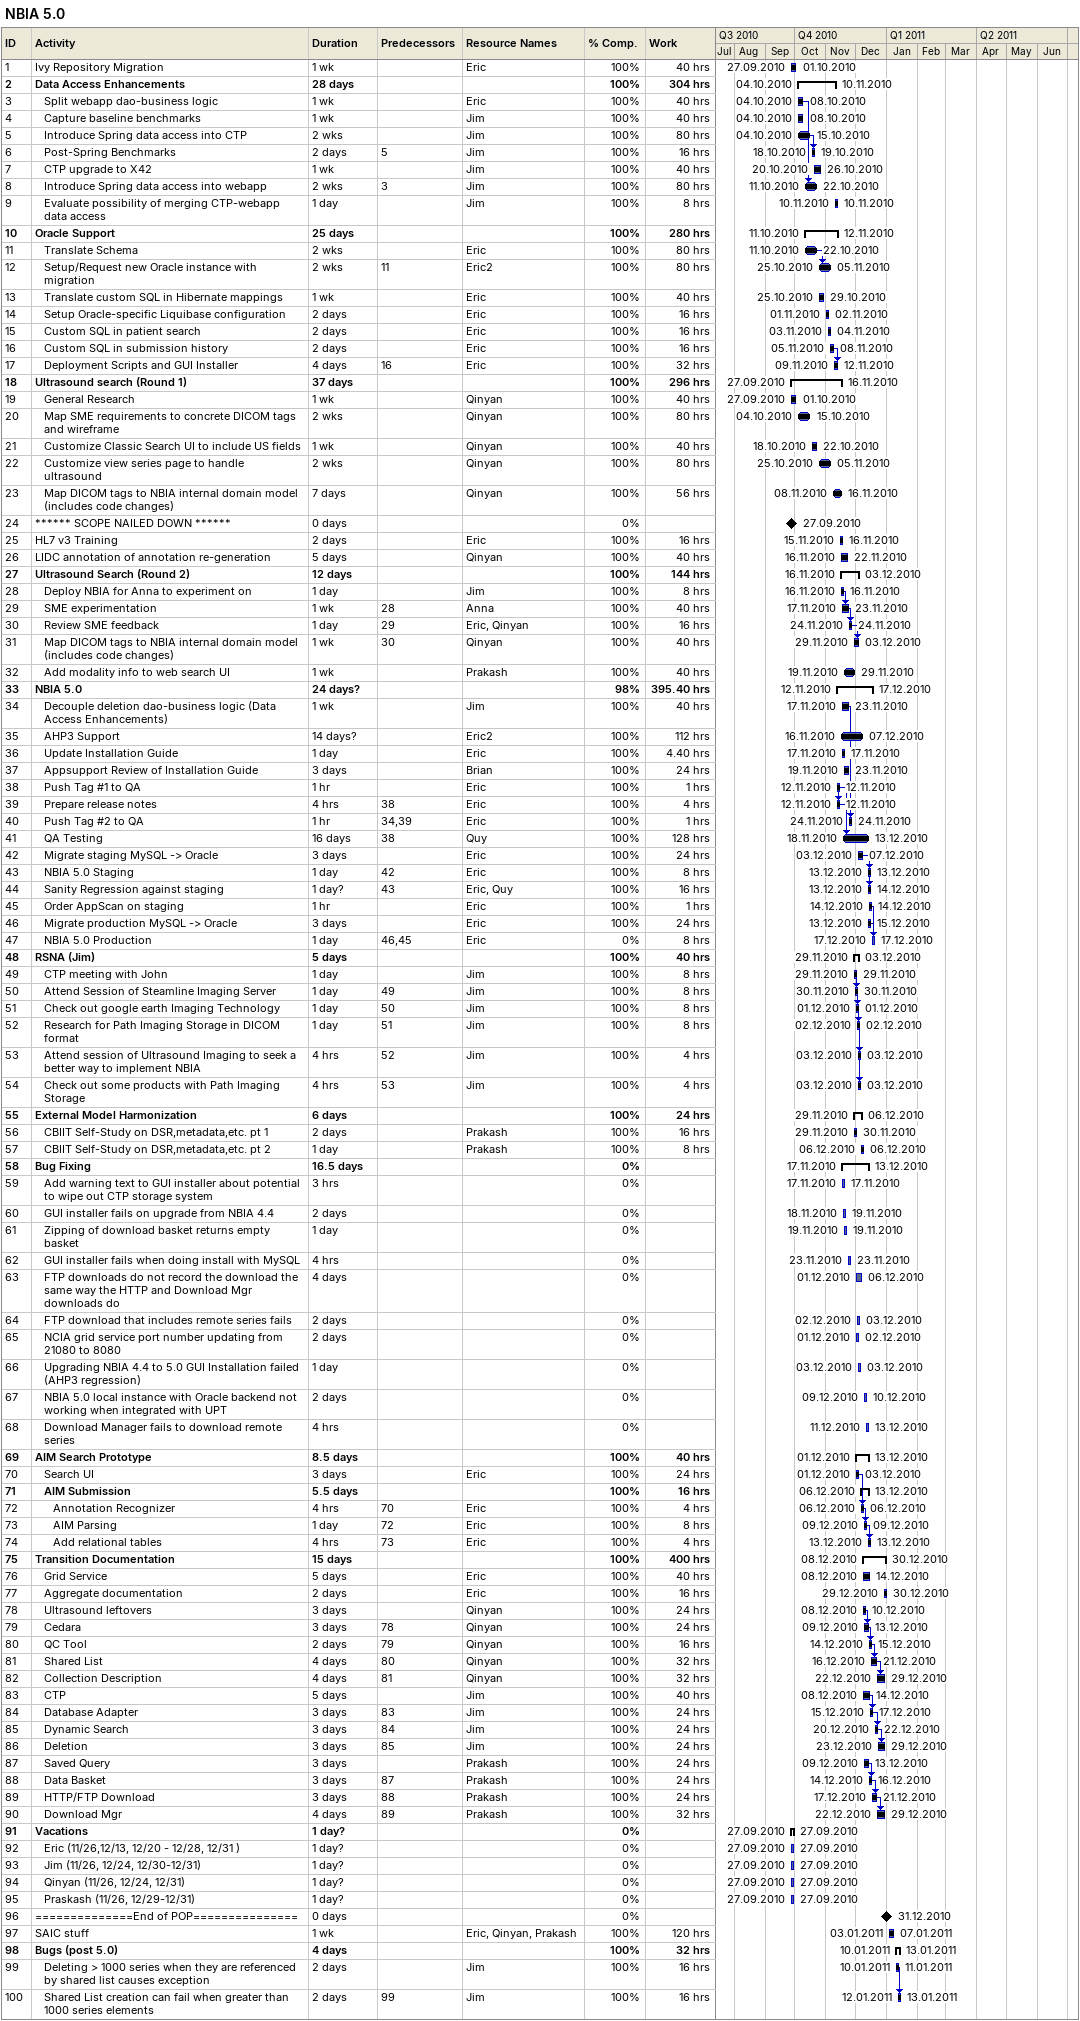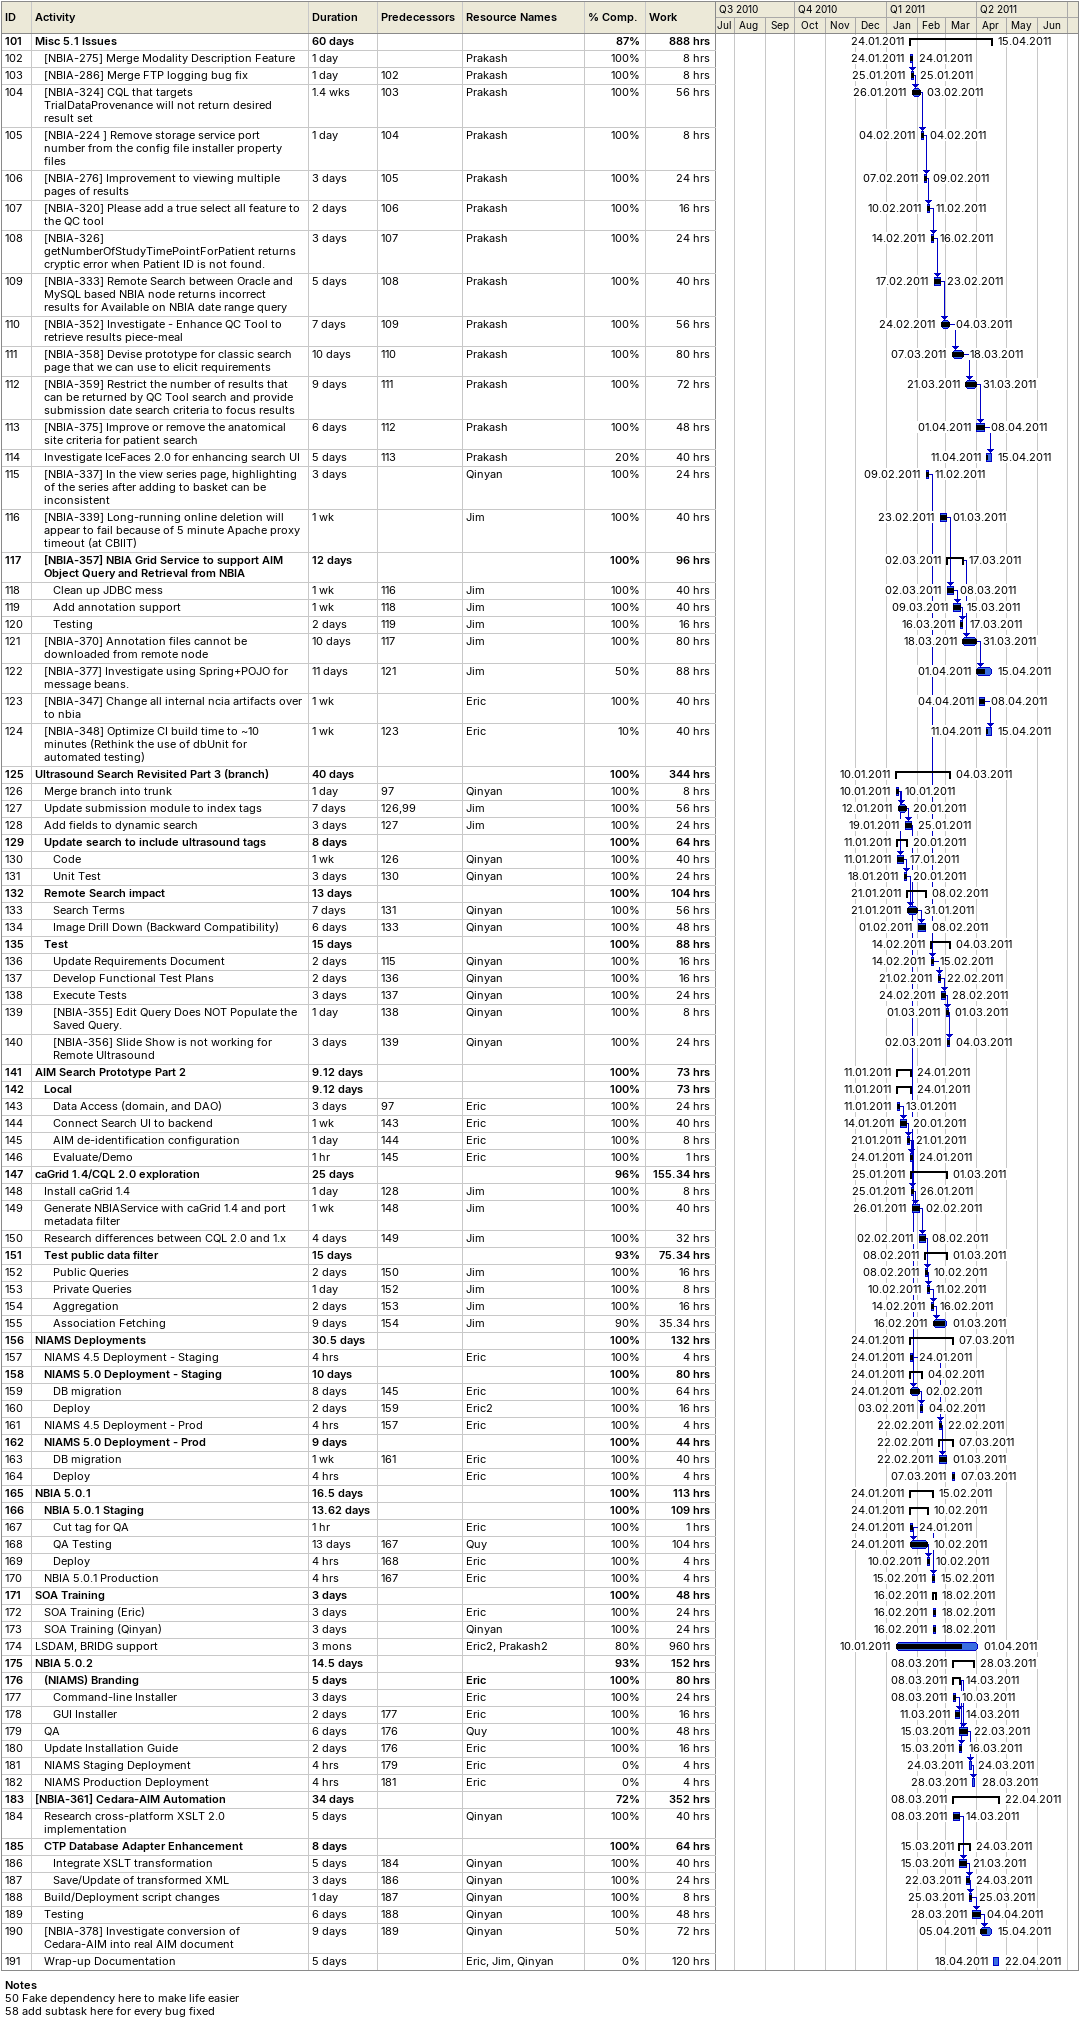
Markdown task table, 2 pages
NBIA 5.0

| ID | Level | Task | Duration | Start | Finish | Predecessors | Resources | % complete | Work (h) |
|---|---|---|---|---|---|---|---|---|---|
| 1 | 1 | Ivy Repository Migration | 1w | 2010-09-27 | 2010-10-01 |  | Eric | 100 | 40 |
| 2 | 1 | **Data Access Enhancements** | 28d | 2010-10-04 | 2010-11-10 |  |  | 100 | 304 |
| 3 | 2 | Split webapp dao-business logic | 1w | 2010-10-04 | 2010-10-08 |  | Eric | 100 | 40 |
| 4 | 2 | Capture baseline benchmarks | 1w | 2010-10-04 | 2010-10-08 |  | Jim | 100 | 40 |
| 5 | 2 | Introduce Spring data access into CTP | 2w | 2010-10-04 | 2010-10-15 |  | Jim | 100 | 80 |
| 6 | 2 | Post-Spring Benchmarks | 2d | 2010-10-18 | 2010-10-19 | 5 | Jim | 100 | 16 |
| 7 | 2 | CTP upgrade to X42 | 1w | 2010-10-20 | 2010-10-26 |  | Jim | 100 | 40 |
| 8 | 2 | Introduce Spring data access into webapp | 2w | 2010-10-11 | 2010-10-22 | 3 | Jim | 100 | 80 |
| 9 | 2 | Evaluate possibility of merging CTP-webapp data access | 1d | 2010-11-10 | 2010-11-10 |  | Jim | 100 | 8 |
| 10 | 1 | **Oracle Support** | 25d | 2010-10-11 | 2010-11-12 |  |  | 100 | 280 |
| 11 | 2 | Translate Schema | 2w | 2010-10-11 | 2010-10-22 |  | Eric | 100 | 80 |
| 12 | 2 | Setup/Request new Oracle instance with migration | 2w | 2010-10-25 | 2010-11-05 | 11 | Eric2 | 100 | 80 |
| 13 | 2 | Translate custom SQL in Hibernate mappings | 1w | 2010-10-25 | 2010-10-29 |  | Eric | 100 | 40 |
| 14 | 2 | Setup Oracle-specific Liquibase configuration | 2d | 2010-11-01 | 2010-11-02 |  | Eric | 100 | 16 |
| 15 | 2 | Custom SQL in patient search | 2d | 2010-11-03 | 2010-11-04 |  | Eric | 100 | 16 |
| 16 | 2 | Custom SQL in submission history | 2d | 2010-11-05 | 2010-11-08 |  | Eric | 100 | 16 |
| 17 | 2 | Deployment Scripts and GUI Installer | 4d | 2010-11-09 | 2010-11-12 | 16 | Eric | 100 | 32 |
| 18 | 1 | **Ultrasound search (Round 1)** | 37d | 2010-09-27 | 2010-11-16 |  |  | 100 | 296 |
| 19 | 2 | General Research | 1w | 2010-09-27 | 2010-10-01 |  | Qinyan | 100 | 40 |
| 20 | 2 | Map SME requirements to concrete DICOM tags and wireframe | 2w | 2010-10-04 | 2010-10-15 |  | Qinyan | 100 | 80 |
| 21 | 2 | Customize Classic Search UI to include US fields | 1w | 2010-10-18 | 2010-10-22 |  | Qinyan | 100 | 40 |
| 22 | 2 | Customize view series page to handle ultrasound | 2w | 2010-10-25 | 2010-11-05 |  | Qinyan | 100 | 80 |
| 23 | 2 | Map DICOM tags to NBIA internal domain model (includes code changes) | 7d | 2010-11-08 | 2010-11-16 |  | Qinyan | 100 | 56 |
| 24 | 1 | ****** SCOPE NAILED DOWN ****** | 0d | 2010-09-27 | 2010-09-27 |  |  | 0 |  |
| 25 | 1 | HL7 v3 Training | 2d | 2010-11-15 | 2010-11-16 |  | Eric | 100 | 16 |
| 26 | 1 | LIDC annotation of annotation re-generation | 5d | 2010-11-16 | 2010-11-22 |  | Qinyan | 100 | 40 |
| 27 | 1 | **Ultrasound Search (Round 2)** | 12d | 2010-11-16 | 2010-12-03 |  |  | 100 | 144 |
| 28 | 2 | Deploy NBIA for Anna to experiment on | 1d | 2010-11-16 | 2010-11-16 |  | Jim | 100 | 8 |
| 29 | 2 | SME experimentation | 1w | 2010-11-17 | 2010-11-23 | 28 | Anna | 100 | 40 |
| 30 | 2 | Review SME feedback | 1d | 2010-11-24 | 2010-11-24 | 29 | Eric, Qinyan | 100 | 16 |
| 31 | 2 | Map DICOM tags to NBIA internal domain model (includes code changes) | 1w | 2010-11-29 | 2010-12-03 | 30 | Qinyan | 100 | 40 |
| 32 | 2 | Add modality info to web search UI | 1w | 2010-11-19 | 2010-11-29 |  | Prakash | 100 | 40 |
| 33 | 1 | **NBIA 5.0** | 24d? | 2010-11-12 | 2010-12-17 |  |  | 98 | 395.40 |
| 34 | 2 | Decouple deletion dao-business logic (Data Access Enhancements) | 1w | 2010-11-17 | 2010-11-23 |  | Jim | 100 | 40 |
| 35 | 2 | AHP3 Support | 14d? | 2010-11-16 | 2010-12-07 |  | Eric2 | 100 | 112 |
| 36 | 2 | Update Installation Guide | 1d | 2010-11-17 | 2010-11-17 |  | Eric | 100 | 4.40 |
| 37 | 2 | Appsupport Review of Installation Guide | 3d | 2010-11-19 | 2010-11-23 |  | Brian | 100 | 24 |
| 38 | 2 | Push Tag #1 to QA | 1h | 2010-11-12 | 2010-11-12 |  | Eric | 100 | 1 |
| 39 | 2 | Prepare release notes | 4h | 2010-11-12 | 2010-11-12 | 38 | Eric | 100 | 4 |
| 40 | 2 | Push Tag #2 to QA | 1h | 2010-11-24 | 2010-11-24 | 34, 39 | Eric | 100 | 1 |
| 41 | 2 | QA Testing | 16d | 2010-11-18 | 2010-12-13 | 38 | Quy | 100 | 128 |
| 42 | 2 | Migrate staging MySQL -> Oracle | 3d | 2010-12-03 | 2010-12-07 |  | Eric | 100 | 24 |
| 43 | 2 | NBIA 5.0 Staging | 1d | 2010-12-13 | 2010-12-13 | 42 | Eric | 100 | 8 |
| 44 | 2 | Sanity Regression against staging | 1d? | 2010-12-13 | 2010-12-14 | 43 | Eric, Quy | 100 | 16 |
| 45 | 2 | Order AppScan on staging | 1h | 2010-12-14 | 2010-12-14 |  | Eric | 100 | 1 |
| 46 | 2 | Migrate production MySQL -> Oracle | 3d | 2010-12-13 | 2010-12-15 |  | Eric | 100 | 24 |
| 47 | 2 | NBIA 5.0 Production | 1d | 2010-12-17 | 2010-12-17 | 46, 45 | Eric | 0 | 8 |
| 48 | 1 | **RSNA (Jim)** | 5d | 2010-11-29 | 2010-12-03 |  |  | 100 | 40 |
| 49 | 2 | CTP meeting with John | 1d | 2010-11-29 | 2010-11-29 |  | Jim | 100 | 8 |
| 50 | 2 | Attend Session of Steamline Imaging Server | 1d | 2010-11-30 | 2010-11-30 | 49 | Jim | 100 | 8 |
| 51 | 2 | Check out google earth Imaging Technology | 1d | 2010-12-01 | 2010-12-01 | 50 | Jim | 100 | 8 |
| 52 | 2 | Research for Path Imaging Storage in DICOM format | 1d | 2010-12-02 | 2010-12-02 | 51 | Jim | 100 | 8 |
| 53 | 2 | Attend session of Ultrasound Imaging to seek a better way to implement NBIA | 4h | 2010-12-03 | 2010-12-03 | 52 | Jim | 100 | 4 |
| 54 | 2 | Check out some products with Path Imaging Storage | 4h | 2010-12-03 | 2010-12-03 | 53 | Jim | 100 | 4 |
| 55 | 1 | **External Model Harmonization** | 6d | 2010-11-29 | 2010-12-06 |  |  | 100 | 24 |
| 56 | 2 | CBIIT Self-Study on DSR,metadata,etc. pt 1 | 2d | 2010-11-29 | 2010-11-30 |  | Prakash | 100 | 16 |
| 57 | 2 | CBIIT Self-Study on DSR,metadata,etc. pt 2 | 1d | 2010-12-06 | 2010-12-06 |  | Prakash | 100 | 8 |
| 58 | 1 | **Bug Fixing** | 16.5d | 2010-11-17 | 2010-12-13 |  |  | 0 |  |
| 59 | 2 | Add warning text to GUI installer about potential to wipe out CTP storage system | 3h | 2010-11-17 | 2010-11-17 |  |  | 0 |  |
| 60 | 2 | GUI installer fails on upgrade from NBIA 4.4 | 2d | 2010-11-18 | 2010-11-19 |  |  | 0 |  |
| 61 | 2 | Zipping of download basket returns empty basket | 1d | 2010-11-19 | 2010-11-19 |  |  | 0 |  |
| 62 | 2 | GUI installer fails when doing install with MySQL | 4h | 2010-11-23 | 2010-11-23 |  |  | 0 |  |
| 63 | 2 | FTP downloads do not record the download the same way the HTTP and Download Mgr downloads do | 4d | 2010-12-01 | 2010-12-06 |  |  | 0 |  |
| 64 | 2 | FTP download that includes remote series fails | 2d | 2010-12-02 | 2010-12-03 |  |  | 0 |  |
| 65 | 2 | NCIA grid service port number updating from 21080 to 8080 | 2d | 2010-12-01 | 2010-12-02 |  |  | 0 |  |
| 66 | 2 | Upgrading NBIA 4.4 to 5.0 GUI Installation failed (AHP3 regression) | 1d | 2010-12-03 | 2010-12-03 |  |  | 0 |  |
| 67 | 2 | NBIA 5.0 local instance with Oracle backend not working when integrated with UPT | 2d | 2010-12-09 | 2010-12-10 |  |  | 0 |  |
| 68 | 2 | Download Manager fails to download remote series | 4h | 2010-12-11 | 2010-12-13 |  |  | 0 |  |
| 69 | 1 | **AIM Search Prototype** | 8.5d | 2010-12-01 | 2010-12-13 |  |  | 100 | 40 |
| 70 | 2 | Search UI | 3d | 2010-12-01 | 2010-12-03 |  | Eric | 100 | 24 |
| 71 | 2 | **AIM Submission** | 5.5d | 2010-12-06 | 2010-12-13 |  |  | 100 | 16 |
| 72 | 3 | Annotation Recognizer | 4h | 2010-12-06 | 2010-12-06 | 70 | Eric | 100 | 4 |
| 73 | 3 | AIM Parsing | 1d | 2010-12-09 | 2010-12-09 | 72 | Eric | 100 | 8 |
| 74 | 3 | Add relational tables | 4h | 2010-12-13 | 2010-12-13 | 73 | Eric | 100 | 4 |
| 75 | 1 | **Transition Documentation** | 15d | 2010-12-08 | 2010-12-30 |  |  | 100 | 400 |
| 76 | 2 | Grid Service | 5d | 2010-12-08 | 2010-12-14 |  | Eric | 100 | 40 |
| 77 | 2 | Aggregate documentation | 2d | 2010-12-29 | 2010-12-30 |  | Eric | 100 | 16 |
| 78 | 2 | Ultrasound leftovers | 3d | 2010-12-08 | 2010-12-10 |  | Qinyan | 100 | 24 |
| 79 | 2 | Cedara | 3d | 2010-12-09 | 2010-12-13 | 78 | Qinyan | 100 | 24 |
| 80 | 2 | QC Tool | 2d | 2010-12-14 | 2010-12-15 | 79 | Qinyan | 100 | 16 |
| 81 | 2 | Shared List | 4d | 2010-12-16 | 2010-12-21 | 80 | Qinyan | 100 | 32 |
| 82 | 2 | Collection Description | 4d | 2010-12-22 | 2010-12-29 | 81 | Qinyan | 100 | 32 |
| 83 | 2 | CTP | 5d | 2010-12-08 | 2010-12-14 |  | Jim | 100 | 40 |
| 84 | 2 | Database Adapter | 3d | 2010-12-15 | 2010-12-17 | 83 | Jim | 100 | 24 |
| 85 | 2 | Dynamic Search | 3d | 2010-12-20 | 2010-12-22 | 84 | Jim | 100 | 24 |
| 86 | 2 | Deletion | 3d | 2010-12-23 | 2010-12-29 | 85 | Jim | 100 | 24 |
| 87 | 2 | Saved Query | 3d | 2010-12-09 | 2010-12-13 |  | Prakash | 100 | 24 |
| 88 | 2 | Data Basket | 3d | 2010-12-14 | 2010-12-16 | 87 | Prakash | 100 | 24 |
| 89 | 2 | HTTP/FTP Download | 3d | 2010-12-17 | 2010-12-21 | 88 | Prakash | 100 | 24 |
| 90 | 2 | Download Mgr | 4d | 2010-12-22 | 2010-12-29 | 89 | Prakash | 100 | 32 |
| 91 | 1 | **Vacations** | 1d? | 2010-09-27 | 2010-09-27 |  |  | 0 |  |
| 92 | 2 | Eric (11/26,12/13, 12/20 - 12/28, 12/31 ) | 1d? | 2010-09-27 | 2010-09-27 |  |  | 0 |  |
| 93 | 2 | Jim (11/26, 12/24, 12/30-12/31) | 1d? | 2010-09-27 | 2010-09-27 |  |  | 0 |  |
| 94 | 2 | Qinyan (11/26, 12/24, 12/31) | 1d? | 2010-09-27 | 2010-09-27 |  |  | 0 |  |
| 95 | 2 | Praskash (11/26, 12/29-12/31) | 1d? | 2010-09-27 | 2010-09-27 |  |  | 0 |  |
| 96 | 1 | ==============End of POP=============== | 0d | 2010-12-31 | 2010-12-31 |  |  | 0 |  |
| 97 | 1 | SAIC stuff | 1w | 2011-01-03 | 2011-01-07 |  | Eric, Qinyan, Prakash | 100 | 120 |
| 98 | 1 | **Bugs (post 5.0)** | 4d | 2011-01-10 | 2011-01-13 |  |  | 100 | 32 |
| 99 | 2 | Deleting > 1000 series when they are referenced by shared list causes exception | 2d | 2011-01-10 | 2011-01-11 |  | Jim | 100 | 16 |
| 100 | 2 | Shared List creation can fail when greater than 1000 series elements | 2d | 2011-01-12 | 2011-01-13 | 99 | Jim | 100 | 16 |
| 101 | 1 | **Misc 5.1 Issues** | 60d | 2011-01-24 | 2011-04-15 |  |  | 87 | 888 |
| 102 | 2 | [NBIA-275] Merge Modality Description Feature | 1d | 2011-01-24 | 2011-01-24 |  | Prakash | 100 | 8 |
| 103 | 2 | [NBIA-286] Merge FTP logging bug fix | 1d | 2011-01-25 | 2011-01-25 | 102 | Prakash | 100 | 8 |
| 104 | 2 | [NBIA-324] CQL that targets TrialDataProvenance will not return desired result set | 1.4w | 2011-01-26 | 2011-02-03 | 103 | Prakash | 100 | 56 |
| 105 | 2 | [NBIA-224 ] Remove storage service port number from the config file installer property files | 1d | 2011-02-04 | 2011-02-04 | 104 | Prakash | 100 | 8 |
| 106 | 2 | [NBIA-276] Improvement to viewing multiple pages of results | 3d | 2011-02-07 | 2011-02-09 | 105 | Prakash | 100 | 24 |
| 107 | 2 | [NBIA-320] Please add a true select all feature to the QC tool | 2d | 2011-02-10 | 2011-02-11 | 106 | Prakash | 100 | 16 |
| 108 | 2 | [NBIA-326] getNumberOfStudyTimePointForPatient returns cryptic error when Patient ID is not found. | 3d | 2011-02-14 | 2011-02-16 | 107 | Prakash | 100 | 24 |
| 109 | 2 | [NBIA-333] Remote Search between Oracle and MySQL based NBIA node returns incorrect results for Available on NBIA date range query | 5d | 2011-02-17 | 2011-02-23 | 108 | Prakash | 100 | 40 |
| 110 | 2 | [NBIA-352] Investigate - Enhance QC Tool to retrieve results piece-meal | 7d | 2011-02-24 | 2011-03-04 | 109 | Prakash | 100 | 56 |
| 111 | 2 | [NBIA-358] Devise prototype for classic search page that we can use to elicit requirements | 10d | 2011-03-07 | 2011-03-18 | 110 | Prakash | 100 | 80 |
| 112 | 2 | [NBIA-359] Restrict the number of results that can be returned by QC Tool search and provide submission date search criteria to focus results | 9d | 2011-03-21 | 2011-03-31 | 111 | Prakash | 100 | 72 |
| 113 | 2 | [NBIA-375] Improve or remove the anatomical site criteria for patient search | 6d | 2011-04-01 | 2011-04-08 | 112 | Prakash | 100 | 48 |
| 114 | 2 | Investigate IceFaces 2.0 for enhancing search UI | 5d | 2011-04-11 | 2011-04-15 | 113 | Prakash | 20 | 40 |
| 115 | 2 | [NBIA-337] In the view series page, highlighting of the series after adding to basket can be inconsistent | 3d | 2011-02-09 | 2011-02-11 |  | Qinyan | 100 | 24 |
| 116 | 2 | [NBIA-339] Long-running online deletion will appear to fail because of 5 minute Apache proxy timeout (at CBIIT) | 1w | 2011-02-23 | 2011-03-01 |  | Jim | 100 | 40 |
| 117 | 2 | **[NBIA-357] NBIA Grid Service to support AIM Object Query and Retrieval from NBIA** | 12d | 2011-03-02 | 2011-03-17 |  |  | 100 | 96 |
| 118 | 3 | Clean up JDBC mess | 1w | 2011-03-02 | 2011-03-08 | 116 | Jim | 100 | 40 |
| 119 | 3 | Add annotation support | 1w | 2011-03-09 | 2011-03-15 | 118 | Jim | 100 | 40 |
| 120 | 3 | Testing | 2d | 2011-03-16 | 2011-03-17 | 119 | Jim | 100 | 16 |
| 121 | 2 | [NBIA-370] Annotation files cannot be downloaded from remote node | 10d | 2011-03-18 | 2011-03-31 | 117 | Jim | 100 | 80 |
| 122 | 2 | [NBIA-377] Investigate using Spring+POJO for message beans. | 11d | 2011-04-01 | 2011-04-15 | 121 | Jim | 50 | 88 |
| 123 | 2 | [NBIA-347] Change all internal ncia artifacts over to nbia | 1w | 2011-04-04 | 2011-04-08 |  | Eric | 100 | 40 |
| 124 | 2 | [NBIA-348] Optimize CI build time to ~10 minutes (Rethink the use of dbUnit for automated testing) | 1w | 2011-04-11 | 2011-04-15 | 123 | Eric | 10 | 40 |
| 125 | 1 | **Ultrasound Search Revisited Part 3 (branch)** | 40d | 2011-01-10 | 2011-03-04 |  |  | 100 | 344 |
| 126 | 2 | Merge branch into trunk | 1d | 2011-01-10 | 2011-01-10 | 97 | Qinyan | 100 | 8 |
| 127 | 2 | Update submission module to index tags | 7d | 2011-01-12 | 2011-01-20 | 126, 99 | Jim | 100 | 56 |
| 128 | 2 | Add fields to dynamic search | 3d | 2011-01-19 | 2011-01-25 | 127 | Jim | 100 | 24 |
| 129 | 2 | **Update search to include ultrasound tags** | 8d | 2011-01-11 | 2011-01-20 |  |  | 100 | 64 |
| 130 | 3 | Code | 1w | 2011-01-11 | 2011-01-17 | 126 | Qinyan | 100 | 40 |
| 131 | 3 | Unit Test | 3d | 2011-01-18 | 2011-01-20 | 130 | Qinyan | 100 | 24 |
| 132 | 2 | **Remote Search impact** | 13d | 2011-01-21 | 2011-02-08 |  |  | 100 | 104 |
| 133 | 3 | Search Terms | 7d | 2011-01-21 | 2011-01-31 | 131 | Qinyan | 100 | 56 |
| 134 | 3 | Image Drill Down (Backward Compatibility) | 6d | 2011-02-01 | 2011-02-08 | 133 | Qinyan | 100 | 48 |
| 135 | 2 | **Test** | 15d | 2011-02-14 | 2011-03-04 |  |  | 100 | 88 |
| 136 | 3 | Update Requirements Document | 2d | 2011-02-14 | 2011-02-15 | 115 | Qinyan | 100 | 16 |
| 137 | 3 | Develop Functional Test Plans | 2d | 2011-02-21 | 2011-02-22 | 136 | Qinyan | 100 | 16 |
| 138 | 3 | Execute Tests | 3d | 2011-02-24 | 2011-02-28 | 137 | Qinyan | 100 | 24 |
| 139 | 3 | [NBIA-355] Edit Query Does NOT Populate the Saved Query. | 1d | 2011-03-01 | 2011-03-01 | 138 | Qinyan | 100 | 8 |
| 140 | 3 | [NBIA-356] Slide Show is not working for Remote Ultrasound | 3d | 2011-03-02 | 2011-03-04 | 139 | Qinyan | 100 | 24 |
| 141 | 1 | **AIM Search Prototype Part 2** | 9.12d | 2011-01-11 | 2011-01-24 |  |  | 100 | 73 |
| 142 | 2 | **Local** | 9.12d | 2011-01-11 | 2011-01-24 |  |  | 100 | 73 |
| 143 | 3 | Data Access (domain, and DAO) | 3d | 2011-01-11 | 2011-01-13 | 97 | Eric | 100 | 24 |
| 144 | 3 | Connect Search UI to backend | 1w | 2011-01-14 | 2011-01-20 | 143 | Eric | 100 | 40 |
| 145 | 3 | AIM de-identification configuration | 1d | 2011-01-21 | 2011-01-21 | 144 | Eric | 100 | 8 |
| 146 | 3 | Evaluate/Demo | 1h | 2011-01-24 | 2011-01-24 | 145 | Eric | 100 | 1 |
| 147 | 1 | **caGrid 1.4/CQL 2.0 exploration** | 25d | 2011-01-25 | 2011-03-01 |  |  | 96 | 155.34 |
| 148 | 2 | Install caGrid 1.4 | 1d | 2011-01-25 | 2011-01-26 | 128 | Jim | 100 | 8 |
| 149 | 2 | Generate NBIAService with caGrid 1.4 and port metadata filter | 1w | 2011-01-26 | 2011-02-02 | 148 | Jim | 100 | 40 |
| 150 | 2 | Research differences between CQL 2.0 and 1.x | 4d | 2011-02-02 | 2011-02-08 | 149 | Jim | 100 | 32 |
| 151 | 2 | **Test public data filter** | 15d | 2011-02-08 | 2011-03-01 |  |  | 93 | 75.34 |
| 152 | 3 | Public Queries | 2d | 2011-02-08 | 2011-02-10 | 150 | Jim | 100 | 16 |
| 153 | 3 | Private Queries | 1d | 2011-02-10 | 2011-02-11 | 152 | Jim | 100 | 8 |
| 154 | 3 | Aggregation | 2d | 2011-02-14 | 2011-02-16 | 153 | Jim | 100 | 16 |
| 155 | 3 | Association Fetching | 9d | 2011-02-16 | 2011-03-01 | 154 | Jim | 90 | 35.34 |
| 156 | 1 | **NIAMS Deployments** | 30.5d | 2011-01-24 | 2011-03-07 |  |  | 100 | 132 |
| 157 | 2 | NIAMS 4.5 Deployment - Staging | 4h | 2011-01-24 | 2011-01-24 |  | Eric | 100 | 4 |
| 158 | 2 | **NIAMS 5.0 Deployment - Staging** | 10d | 2011-01-24 | 2011-02-04 |  |  | 100 | 80 |
| 159 | 3 | DB migration | 8d | 2011-01-24 | 2011-02-02 | 145 | Eric | 100 | 64 |
| 160 | 3 | Deploy | 2d | 2011-02-03 | 2011-02-04 | 159 | Eric2 | 100 | 16 |
| 161 | 2 | NIAMS 4.5 Deployment - Prod | 4h | 2011-02-22 | 2011-02-22 | 157 | Eric | 100 | 4 |
| 162 | 2 | **NIAMS 5.0 Deployment - Prod** | 9d | 2011-02-22 | 2011-03-07 |  |  | 100 | 44 |
| 163 | 3 | DB migration | 1w | 2011-02-22 | 2011-03-01 | 161 | Eric | 100 | 40 |
| 164 | 3 | Deploy | 4h | 2011-03-07 | 2011-03-07 |  | Eric | 100 | 4 |
| 165 | 1 | **NBIA 5.0.1** | 16.5d | 2011-01-24 | 2011-02-15 |  |  | 100 | 113 |
| 166 | 2 | **NBIA 5.0.1 Staging** | 13.62d | 2011-01-24 | 2011-02-10 |  |  | 100 | 109 |
| 167 | 3 | Cut tag for QA | 1h | 2011-01-24 | 2011-01-24 |  | Eric | 100 | 1 |
| 168 | 3 | QA Testing | 13d | 2011-01-24 | 2011-02-10 | 167 | Quy | 100 | 104 |
| 169 | 3 | Deploy | 4h | 2011-02-10 | 2011-02-10 | 168 | Eric | 100 | 4 |
| 170 | 2 | NBIA 5.0.1 Production | 4h | 2011-02-15 | 2011-02-15 | 167 | Eric | 100 | 4 |
| 171 | 1 | **SOA Training** | 3d | 2011-02-16 | 2011-02-18 |  |  | 100 | 48 |
| 172 | 2 | SOA Training (Eric) | 3d | 2011-02-16 | 2011-02-18 |  | Eric | 100 | 24 |
| 173 | 2 | SOA Training (Qinyan) | 3d | 2011-02-16 | 2011-02-18 |  | Qinyan | 100 | 24 |
| 174 | 1 | LSDAM, BRIDG support | 3mo | 2011-01-10 | 2011-04-01 |  | Eric2, Prakash2 | 80 | 960 |
| 175 | 1 | **NBIA 5.0.2** | 14.5d | 2011-03-08 | 2011-03-28 |  |  | 93 | 152 |
| 176 | 2 | **(NIAMS) Branding** | 5d | 2011-03-08 | 2011-03-14 |  | Eric | 100 | 80 |
| 177 | 3 | Command-line Installer | 3d | 2011-03-08 | 2011-03-10 |  | Eric | 100 | 24 |
| 178 | 3 | GUI Installer | 2d | 2011-03-11 | 2011-03-14 | 177 | Eric | 100 | 16 |
| 179 | 2 | QA | 6d | 2011-03-15 | 2011-03-22 | 176 | Quy | 100 | 48 |
| 180 | 2 | Update Installation Guide | 2d | 2011-03-15 | 2011-03-16 | 176 | Eric | 100 | 16 |
| 181 | 2 | NIAMS Staging Deployment | 4h | 2011-03-24 | 2011-03-24 | 179 | Eric | 0 | 4 |
| 182 | 2 | NIAMS Production Deployment | 4h | 2011-03-28 | 2011-03-28 | 181 | Eric | 0 | 4 |
| 183 | 1 | **[NBIA-361] Cedara-AIM Automation** | 34d | 2011-03-08 | 2011-04-22 |  |  | 72 | 352 |
| 184 | 2 | Research cross-platform XSLT 2.0 implementation | 5d | 2011-03-08 | 2011-03-14 |  | Qinyan | 100 | 40 |
| 185 | 2 | **CTP Database Adapter Enhancement** | 8d | 2011-03-15 | 2011-03-24 |  |  | 100 | 64 |
| 186 | 3 | Integrate XSLT transformation | 5d | 2011-03-15 | 2011-03-21 | 184 | Qinyan | 100 | 40 |
| 187 | 3 | Save/Update of transformed XML | 3d | 2011-03-22 | 2011-03-24 | 186 | Qinyan | 100 | 24 |
| 188 | 2 | Build/Deployment script changes | 1d | 2011-03-25 | 2011-03-25 | 187 | Qinyan | 100 | 8 |
| 189 | 2 | Testing | 6d | 2011-03-28 | 2011-04-04 | 188 | Qinyan | 100 | 48 |
| 190 | 2 | [NBIA-378] Investigate conversion of Cedara-AIM into real AIM document | 9d | 2011-04-05 | 2011-04-15 | 189 | Qinyan | 50 | 72 |
| 191 | 2 | Wrap-up Documentation | 5d | 2011-04-18 | 2011-04-22 |  | Eric, Jim, Qinyan | 0 | 120 |

Notes
- 50: Fake dependency here to make life easier
- 58: add subtask here for every bug fixed
